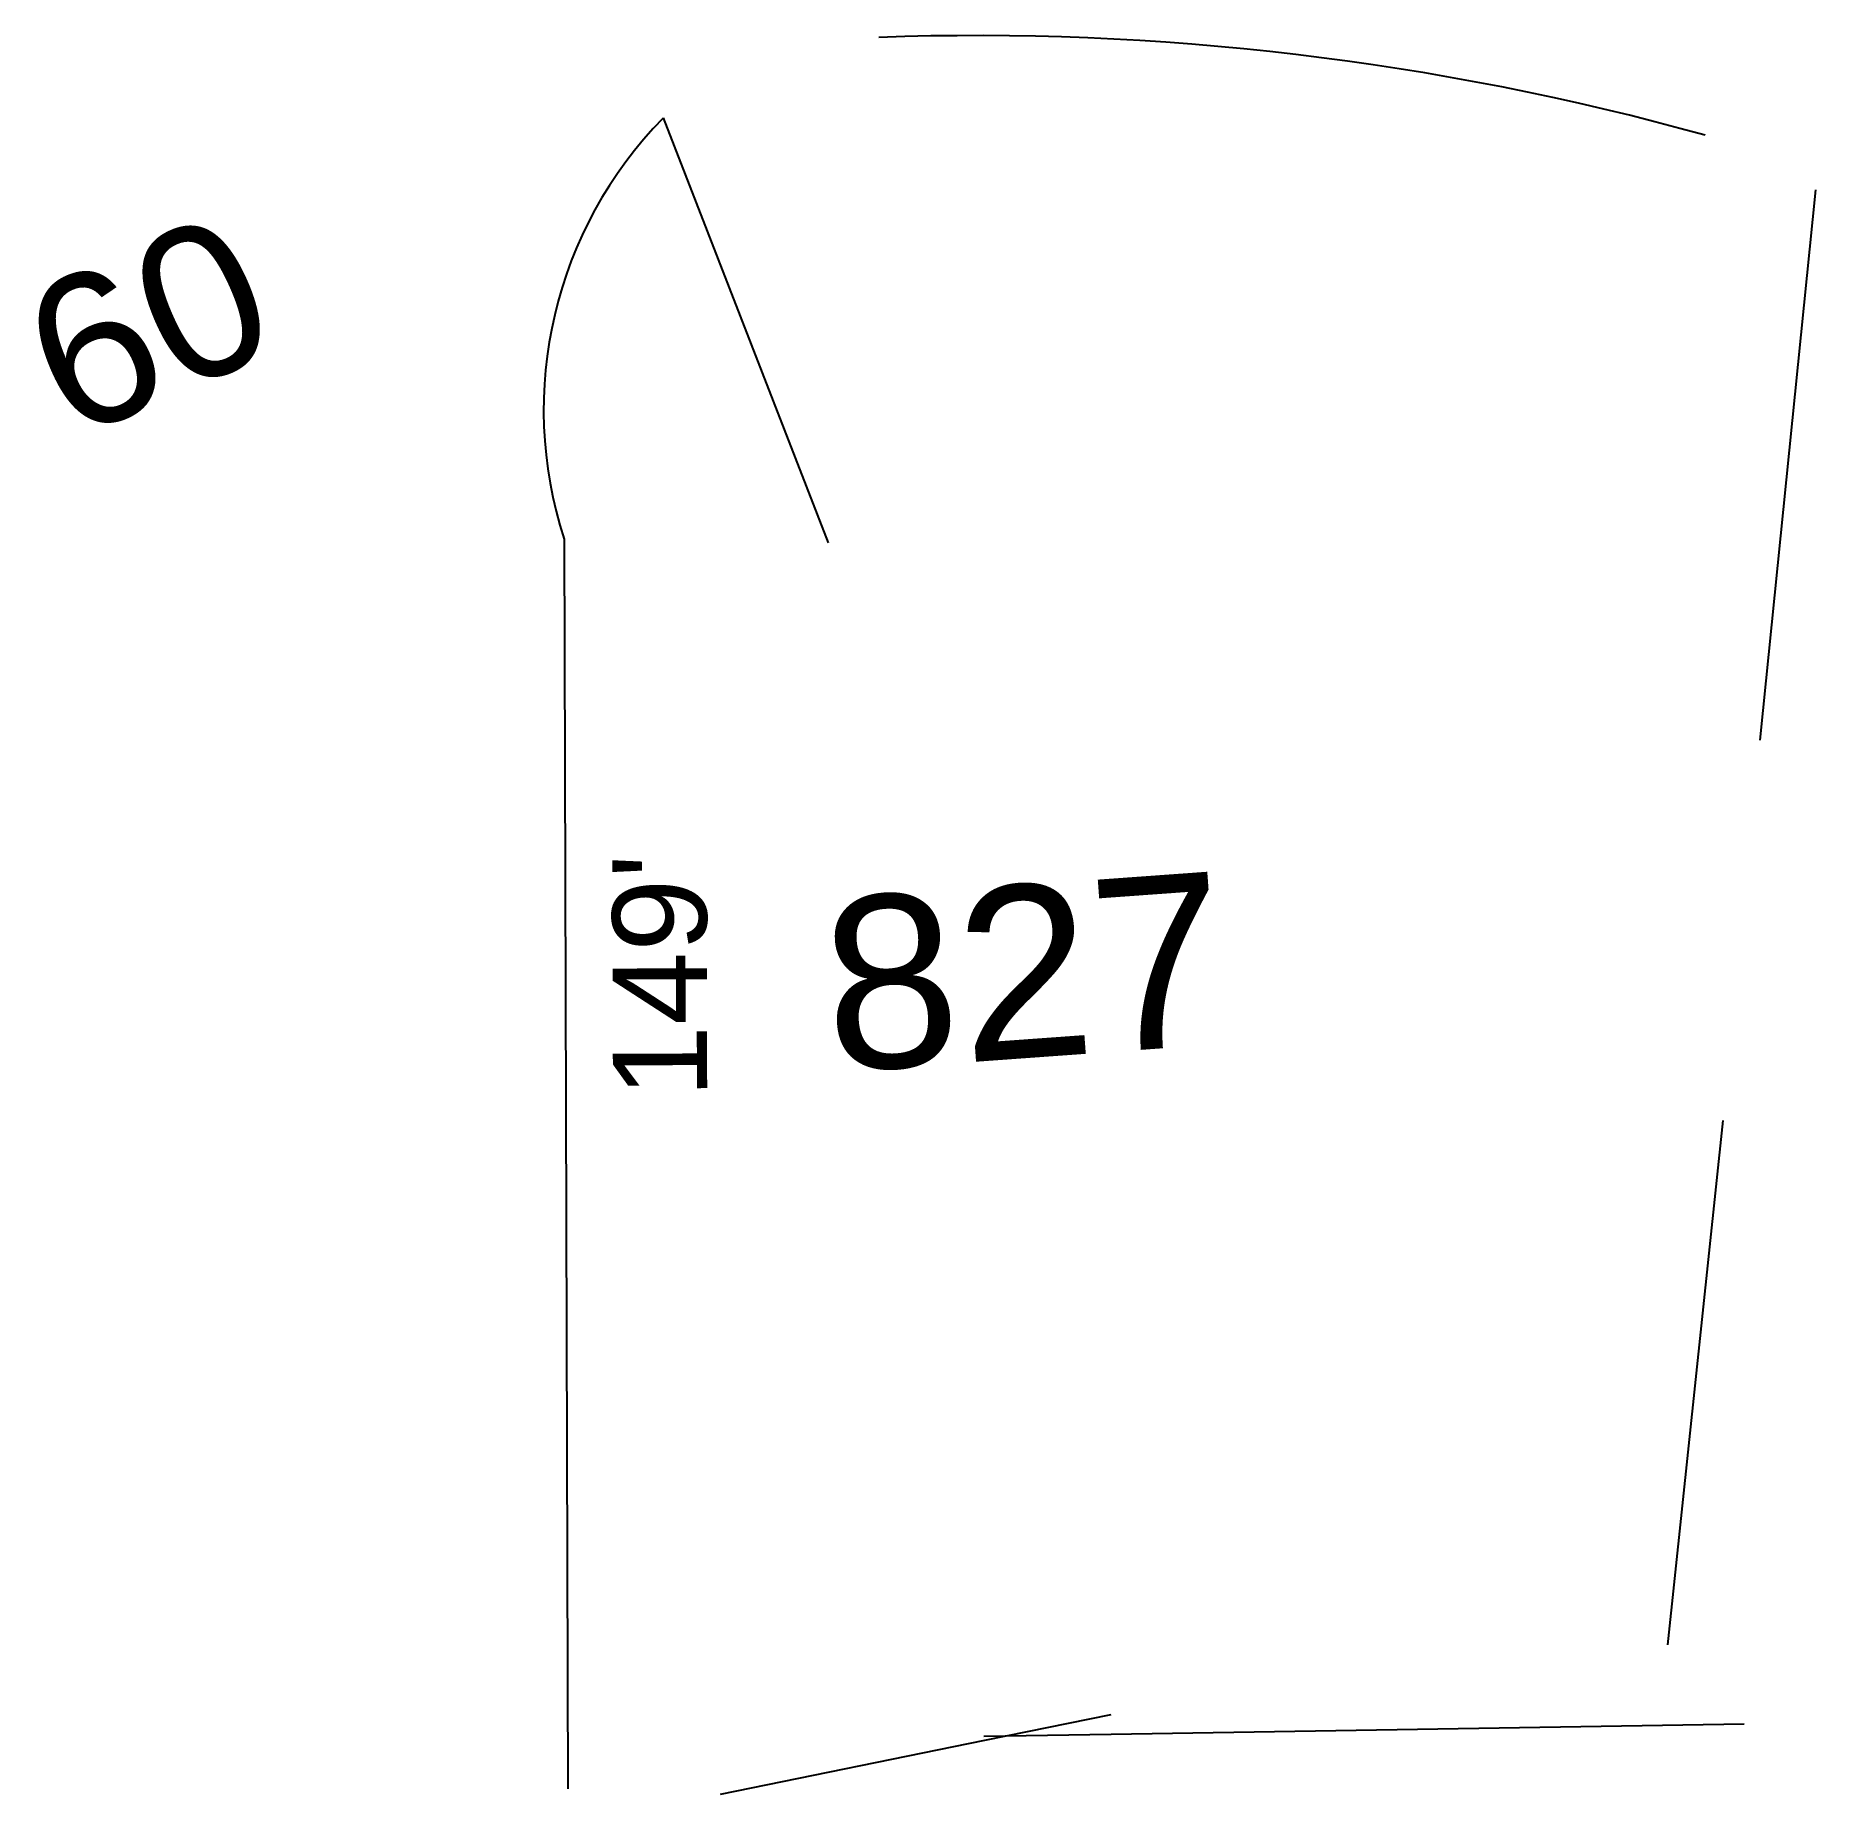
# Model space of a CAD drawing. Extents: x 11 to 146, y 4 to 138.
import ezdxf
from ezdxf.enums import TextEntityAlignment as Align

# ---------------------------------------------------------------- set-up
doc = ezdxf.new("R2010")
doc.units = 0
doc.header["$MEASUREMENT"] = 0
for name, color, linetype in [('PLAT-CURVE', 4, 'CONTINUOUS'), ('PLAT-LINE', 7, 'CONTINUOUS'), ('PLAT-TEXT-DIST', 2, 'CONTINUOUS'), ('PLAT-TEXT-LOTNO', 5, 'CONTINUOUS')]:
    doc.layers.add(name, color=color, linetype=linetype)
doc.styles.add('PLAT', font='arial.ttf')

msp = doc.modelspace()

# ---------------------------------------------------------------- linework, layer by layer
at = {"layer": 'PLAT-CURVE'}
for centre, radius, start, end in [((82.42, -69.5), 207.23, 74.432, 92.0573), ((81.14, 109.18), 31.72, 135.4235, -161.8923)]:
    msp.add_arc(centre, radius, start, end, dxfattribs=at)
at = {"layer": 'PLAT-LINE'}
for p, q in [((58.54, 131.45), (71.12, 99.04)), ((146.44, 125.96), (142.2, 83.98)), ((50.99, 99.32), (51.27, 3.99)), ((139.37, 54.96), (135.16, 14.98)), ((92.69, 9.62), (83.06, 7.66)), ((141.02, 8.92), (92.71, 8.13)), ((83.06, 7.66), (62.89, 3.56)), ((92.71, 8.13), (83, 7.97))]:
    msp.add_line(p, q, dxfattribs=at)

# ---------------------------------------------------------------- texts
at = {"layer": 'PLAT-TEXT-DIST', "style": 'PLAT'}
msp.add_text("149'", height=7.192, rotation=90.1712, dxfattribs=at).set_placement((54.68, 65.99), align=Align.TOP_CENTER)
at = {"layer": 'PLAT-TEXT-LOTNO', "style": 'PLAT'}
for s, height, rotation, p in [('60', 11.531, 23.5644, (19.21, 115.66)), ('827', 13.188, 4.1248, (86.12, 66.33))]:
    msp.add_text(s, height=height, rotation=rotation, dxfattribs=at).set_placement(p, align=Align.MIDDLE_CENTER)

doc.saveas('drawing.dxf')
